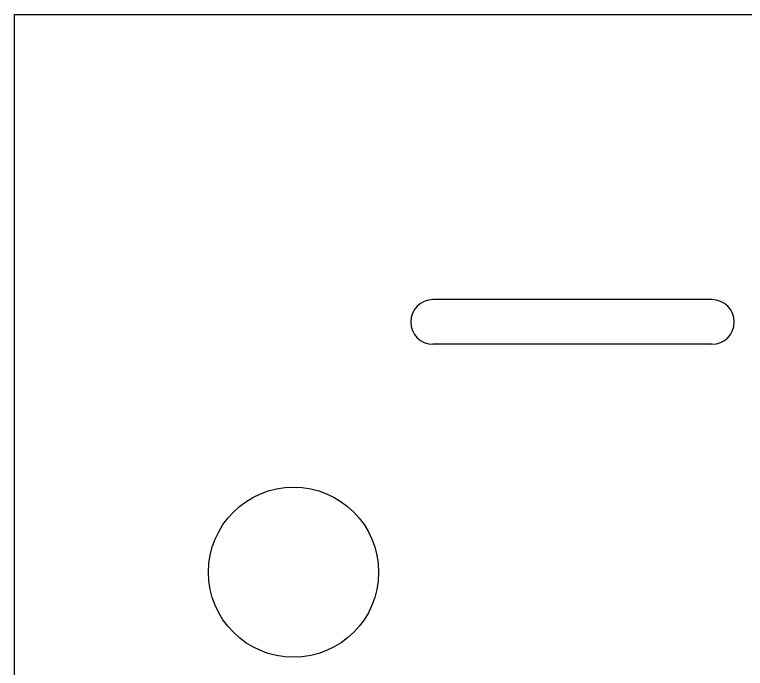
# Model space of a CAD drawing. Header units: metres. Extents: x 0 to 80, y 0 to 80.
# Drawn here: x 0 to 52.4, y 33.1 to 80 of the extents above; entities that cross this region are included whole.
import ezdxf

# ---------------------------------------------------------------- set-up
doc = ezdxf.new("R2010")
doc.units = ezdxf.units.M

msp = doc.modelspace()

# ---------------------------------------------------------------- linework, layer by layer
for p, q in [((0, 0), (0, 80)), ((0, 80), (80, 80)), ((50, 59.555416), (30, 59.555416)), ((50, 56.355416), (30, 56.355416))]:
    msp.add_line(p, q)
msp.add_circle((20, 40), 6.1)
for centre, start, end in [((30, 57.955416), 90, 270), ((50, 57.955416), 0, 90), ((50, 57.955416), 270, 0)]:
    msp.add_arc(centre, 1.6, start, end)

doc.saveas('drawing.dxf')
